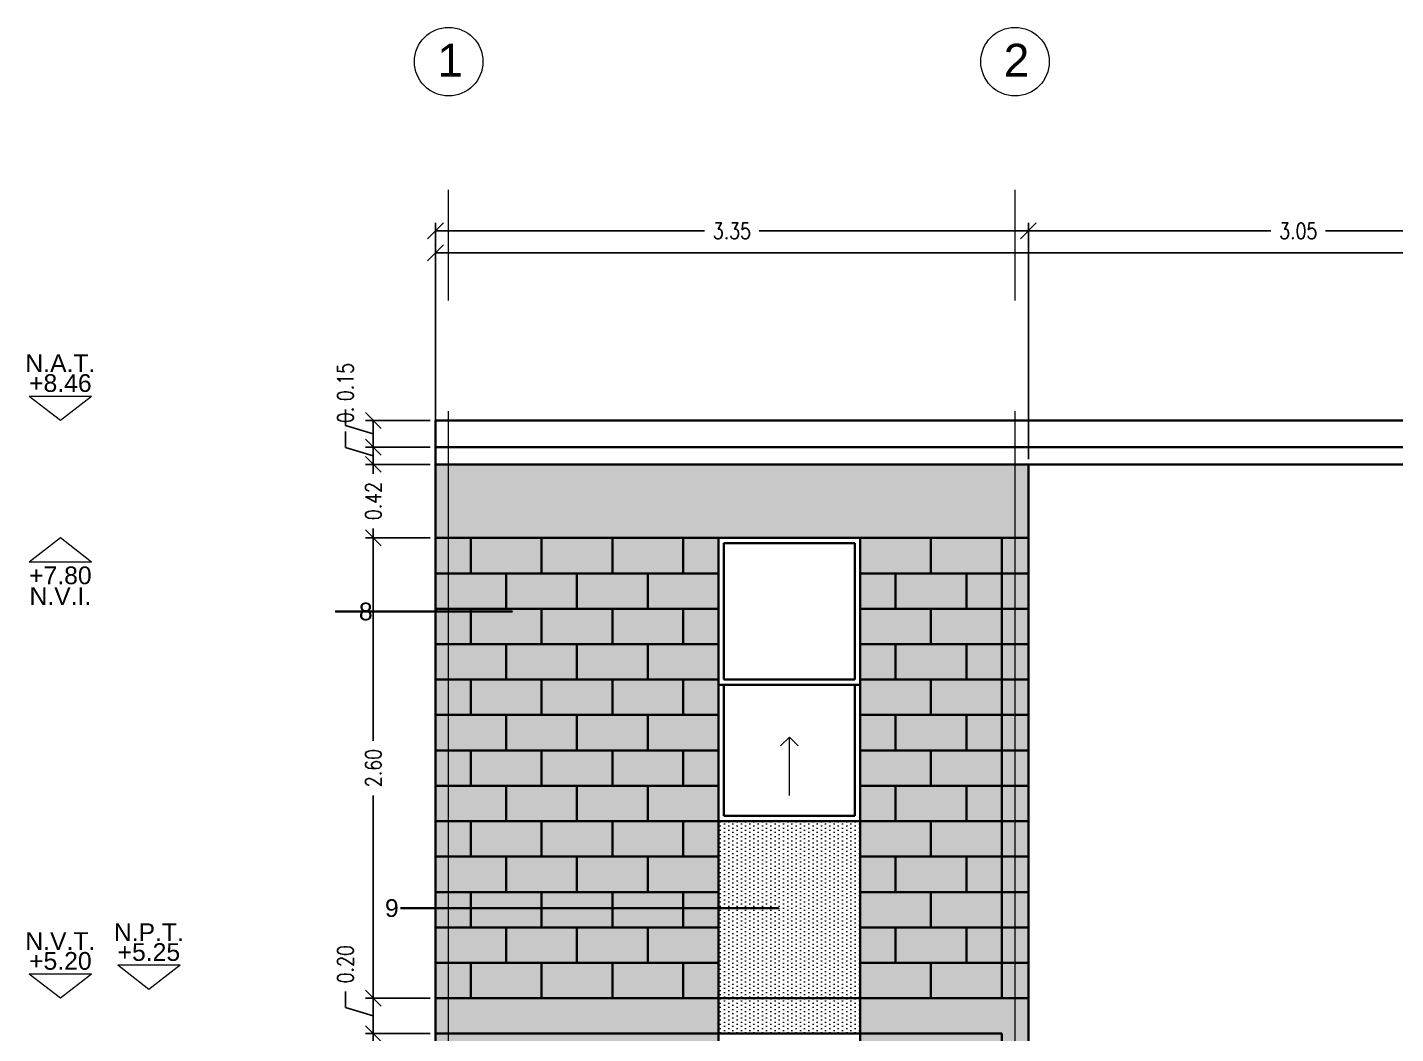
# Model space of a CAD drawing. Header units: metres. Extents: x -255 to -21, y -382 to -241.
# Drawn here: x -45.85 to -38.12, y -282.01 to -276.32 of the extents above; entities that cross this region are included whole.
import ezdxf
from ezdxf.enums import TextEntityAlignment as Align

# ---------------------------------------------------------------- set-up
doc = ezdxf.new("R2010")
doc.units = ezdxf.units.M
doc.header["$LTSCALE"] = 5
doc.header["$MEASUREMENT"] = 0
doc.linetypes.add('CENTER2', pattern=[1.125, 0.75, -0.125, 0.125, -0.125])
doc.linetypes.add('HIDDEN', pattern=[0.375, 0.25, -0.125])
doc.layers.get('0').update_dxf_attribs({"color": 30})
for name, color, linetype, lineweight in [('A-ANNO-DIMS', 3, 'Continuous', 18), ('A-ANNO-NOTE', 7, 'Continuous', 35), ('A-ANNO-SYMB', 3, 'Continuous', 18), ('A-ANNO-TEXT', 3, 'Continuous', 18), ('A-ELEV-MBE1', 7, 'Continuous', 35), ('A-ELEV-MBE2', 4, 'Continuous', 25), ('A-ELEV-OVHD', 3, 'HIDDEN', 18), ('A-ELEV-PATT', 8, 'Continuous', 18)]:
    doc.layers.add(name, color=color, linetype=linetype, lineweight=lineweight)
doc.styles.add('E-ARIAL', font='arial.ttf')
doc.styles.add('E-ROMANS', font='romans.shx', dxfattribs={"width": 0.8})
doc.styles.get("Standard").update_dxf_attribs({"font": 'arial.ttf'})
doc.dimstyles.new('E-0050_TICK_18', dxfattribs={"dimscale": 0.001, "dimtxt": 90, "dimasz": 90, "dimexe": 45, "dimexo": 30, "dimgap": 45, "dimtad": 0, "dimzin": 0, "dimdsep": 46, "dimtxsty": 'E-ROMANS', "dimblk": 'OBLIQUE', "dimcen": 45, "dimclrd": 256, "dimclre": 256, "dimclrt": 256, "dimadec": 0, "dimazin": 0, "dimtfac": 1, "dimtmove": 1, "dimatfit": 3, "dimldrblk": 'OPEN90', "dimfxl": 1, "dimtfill": 1, "dimtolj": 1, "dimtzin": 0, "dimarcsym": 0})
doc.dimstyles.new('E-0200_TICK_12', dxfattribs={"dimscale": 0.001, "dimtxt": 240, "dimasz": 240, "dimexe": 120, "dimexo": 80, "dimgap": 120, "dimtad": 0, "dimzin": 0, "dimdsep": 46, "dimtxsty": 'E-ROMANS', "dimblk": 'OBLIQUE', "dimcen": 120, "dimclrd": 256, "dimclre": 256, "dimclrt": 256, "dimadec": 0, "dimazin": 0, "dimtfac": 1, "dimtmove": 1, "dimatfit": 3, "dimldrblk": 'OPEN90', "dimfxl": 1, "dimtfill": 1, "dimtolj": 1, "dimtzin": 0, "dimlwd": -1, "dimarcsym": 0})

# ---------------------------------------------------------------- blocks, each defined once
blk = doc.blocks.new('TAG-LEVEL-CO')
for points in [[(0.352, 0.272), (-0.352, 0.272)], [(0.352, 0.272), (0, 0), (-0.352, 0.272)]]:
    blk.add_lwpolyline(points)
at = {"style": 'E-ARIAL'}
for tag, p in [('N.P.T.', (0, 0.486)), ('%%P0,00', (0, 0.262))]:
    blk.add_attdef(tag, text='', height=0.2, dxfattribs=at).set_placement(p, align=Align.BOTTOM_CENTER)
blk = doc.blocks.new('_Oblique')
at = {"color": 0, "linetype": 'ByBlock', "lineweight": -2}
blk.add_line((-0.5, -0.5), (0.5, 0.5), dxfattribs=at)
blk = doc.blocks.new('*D681')
at = {"layer": 'A-ANNO-DIMS', "lineweight": -2, "transparency": 16777216}
for p, q in [((-43.5733, -282.0056), (-43.9389, -282.0056)), ((-43.8939, -282.0056), (-43.8939, -283.0508)), ((-43.8939, -284.4056), (-43.8939, -283.3603)), ((-43.5733, -284.4056), (-43.9389, -284.4056))]:
    blk.add_line(p, q, dxfattribs=at)
at = {"layer": 'A-ANNO-DIMS', "lineweight": -2, "transparency": 16777216, "xscale": 0.09, "yscale": 0.09, "zscale": 0.09}
for p, rotation in [((-43.8939, -282.0056), 90), ((-43.8939, -284.4056), 270)]:
    blk.add_blockref('_Oblique', p, dxfattribs=dict(at, rotation=rotation))
at = {"layer": 'A-ANNO-DIMS', "transparency": 16777216, "insert": (-43.8939, -283.2056), "char_height": 0.09, "attachment_point": 5, "rotation": 90, "style": 'E-ROMANS', "bg_fill": 3, "box_fill_scale": 1.25, "bg_fill_color": 256, "bg_fill_true_color": 13158600, "bg_fill_transparency": 0}
blk.add_mtext('\\A1;2.40', dxfattribs=at)
blk = doc.blocks.new('_Open90')
at = {"color": 0, "linetype": 'ByBlock', "lineweight": -2}
for p, q in [((0, 0), (-1, 0)), ((-0.5, 0.5), (0, 0)), ((0, 0), (-0.5, -0.5))]:
    blk.add_line(p, q, dxfattribs=at)
blk = doc.blocks.new('*D682')
at = {"layer": 'A-ANNO-DIMS', "lineweight": -2, "transparency": 16777216}
for p, q in [((-44.0514, -281.8583), (-44.0514, -281.7683)), ((-43.5733, -281.8056), (-43.9389, -281.8056)), ((-43.8939, -282.0056), (-43.8939, -281.8056)), ((-43.8939, -281.9056), (-44.0514, -281.8583)), ((-43.5733, -282.0056), (-43.9389, -282.0056))]:
    blk.add_line(p, q, dxfattribs=at)
at = {"layer": 'A-ANNO-DIMS', "lineweight": -2, "transparency": 16777216, "xscale": 0.09, "yscale": 0.09, "zscale": 0.09}
for p, rotation in [((-43.8939, -281.8056), 90), ((-43.8939, -282.0056), 270)]:
    blk.add_blockref('_Oblique', p, dxfattribs=dict(at, rotation=rotation))
at = {"layer": 'A-ANNO-DIMS', "transparency": 16777216, "insert": (-44.0514, -281.6136), "char_height": 0.09, "attachment_point": 5, "rotation": 90, "style": 'E-ROMANS', "bg_fill": 3, "box_fill_scale": 1.25, "bg_fill_color": 256, "bg_fill_true_color": 13158600, "bg_fill_transparency": 0}
blk.add_mtext('\\A1;0.20', dxfattribs=at)
blk = doc.blocks.new('*D683')
at = {"layer": 'A-ANNO-DIMS', "lineweight": -2, "transparency": 16777216}
for p, q in [((-43.5733, -279.2056), (-43.9389, -279.2056)), ((-43.8939, -279.2056), (-43.8939, -280.3508)), ((-43.8939, -281.8056), (-43.8939, -280.6603)), ((-43.5733, -281.8056), (-43.9389, -281.8056))]:
    blk.add_line(p, q, dxfattribs=at)
at = {"layer": 'A-ANNO-DIMS', "lineweight": -2, "transparency": 16777216, "xscale": 0.09, "yscale": 0.09, "zscale": 0.09}
for p, rotation in [((-43.8939, -279.2056), 90), ((-43.8939, -281.8056), 270)]:
    blk.add_blockref('_Oblique', p, dxfattribs=dict(at, rotation=rotation))
at = {"layer": 'A-ANNO-DIMS', "transparency": 16777216, "insert": (-43.8939, -280.5056), "char_height": 0.09, "attachment_point": 5, "rotation": 90, "style": 'E-ROMANS', "bg_fill": 3, "box_fill_scale": 1.25, "bg_fill_color": 256, "bg_fill_true_color": 13158600, "bg_fill_transparency": 0}
blk.add_mtext('\\A1;2.60', dxfattribs=at)
blk = doc.blocks.new('*D400')
at = {"layer": 'A-ANNO-DIMS', "lineweight": -2, "transparency": 16777216}
for p, q in [((-43.5733, -278.7898), (-43.9389, -278.7898)), ((-43.8939, -278.7898), (-43.8939, -278.843)), ((-43.5733, -279.2056), (-43.9389, -279.2056)), ((-43.8939, -279.2056), (-43.8939, -279.1524))]:
    blk.add_line(p, q, dxfattribs=at)
at = {"layer": 'A-ANNO-DIMS', "lineweight": -2, "transparency": 16777216, "xscale": 0.09, "yscale": 0.09, "zscale": 0.09}
for p, rotation in [((-43.8939, -278.7898), 90), ((-43.8939, -279.2056), 270)]:
    blk.add_blockref('_Oblique', p, dxfattribs=dict(at, rotation=rotation))
at = {"layer": 'A-ANNO-DIMS', "transparency": 16777216, "insert": (-43.8939, -278.9977), "char_height": 0.09, "attachment_point": 5, "rotation": 90, "style": 'E-ROMANS', "bg_fill": 3, "box_fill_scale": 1.25, "bg_fill_color": 256, "bg_fill_true_color": 13158600, "bg_fill_transparency": 0}
blk.add_mtext('\\A1;0.42', dxfattribs=at)
blk = doc.blocks.new('*D684')
at = {"layer": 'A-ANNO-DIMS', "lineweight": -2, "transparency": 16777216}
for p, q in [((-44.0514, -278.694), (-44.0514, -278.604)), ((-43.8939, -278.7413), (-44.0514, -278.694)), ((-43.5733, -278.6928), (-43.9389, -278.6928)), ((-43.8939, -278.7898), (-43.8939, -278.6928)), ((-43.5733, -278.7898), (-43.9389, -278.7898))]:
    blk.add_line(p, q, dxfattribs=at)
at = {"layer": 'A-ANNO-DIMS', "lineweight": -2, "transparency": 16777216, "xscale": 0.09, "yscale": 0.09, "zscale": 0.09}
for p, rotation in [((-43.8939, -278.6928), 90), ((-43.8939, -278.7898), 270)]:
    blk.add_blockref('_Oblique', p, dxfattribs=dict(at, rotation=rotation))
at = {"layer": 'A-ANNO-DIMS', "transparency": 16777216, "insert": (-44.0514, -278.4493), "char_height": 0.09, "attachment_point": 5, "rotation": 90, "style": 'E-ROMANS', "bg_fill": 3, "box_fill_scale": 1.25, "bg_fill_color": 256, "bg_fill_true_color": 13158600, "bg_fill_transparency": 0}
blk.add_mtext('\\A1;0.10', dxfattribs=at)
blk = doc.blocks.new('*D685')
at = {"layer": 'A-ANNO-DIMS', "lineweight": -2, "transparency": 16777216}
for p, q in [((-44.0514, -278.57), (-44.0514, -278.48)), ((-43.8939, -278.6173), (-44.0514, -278.57)), ((-43.5733, -278.5417), (-43.9389, -278.5417)), ((-43.8939, -278.6928), (-43.8939, -278.5417)), ((-43.5733, -278.6928), (-43.9389, -278.6928))]:
    blk.add_line(p, q, dxfattribs=at)
at = {"layer": 'A-ANNO-DIMS', "lineweight": -2, "transparency": 16777216, "xscale": 0.09, "yscale": 0.09, "zscale": 0.09}
for p, rotation in [((-43.8939, -278.5417), 90), ((-43.8939, -278.6928), 270)]:
    blk.add_blockref('_Oblique', p, dxfattribs=dict(at, rotation=rotation))
at = {"layer": 'A-ANNO-DIMS', "transparency": 16777216, "insert": (-44.0514, -278.3253), "char_height": 0.09, "attachment_point": 5, "rotation": 90, "style": 'E-ROMANS', "bg_fill": 3, "box_fill_scale": 1.25, "bg_fill_color": 256, "bg_fill_true_color": 13158600, "bg_fill_transparency": 0}
blk.add_mtext('\\A1;0.15', dxfattribs=at)
blk = doc.blocks.new('*D406')
at = {"layer": 'A-ANNO-DIMS', "lineweight": -2, "transparency": 16777216}
for p, q in [((-43.5433, -279.1756), (-43.5433, -277.4264)), ((-40.1933, -278.7598), (-40.1933, -277.4264)), ((-43.5433, -277.4714), (-42.023, -277.4714)), ((-40.1933, -277.4714), (-41.7136, -277.4714))]:
    blk.add_line(p, q, dxfattribs=at)
at = {"layer": 'A-ANNO-DIMS', "lineweight": -2, "transparency": 16777216, "xscale": 0.09, "yscale": 0.09, "zscale": 0.09, "rotation": 180}
blk.add_blockref('_Oblique', (-43.5433, -277.4714), dxfattribs=at)
at = {"layer": 'A-ANNO-DIMS', "lineweight": -2, "transparency": 16777216, "xscale": 0.09, "yscale": 0.09, "zscale": 0.09}
blk.add_blockref('_Oblique', (-40.1933, -277.4714), dxfattribs=at)
at = {"layer": 'A-ANNO-DIMS', "transparency": 16777216, "insert": (-41.8683, -277.4714), "char_height": 0.09, "attachment_point": 5, "style": 'E-ROMANS', "bg_fill": 3, "box_fill_scale": 1.25, "bg_fill_color": 256, "bg_fill_true_color": 13158600, "bg_fill_transparency": 0}
blk.add_mtext('\\A1;3.35', dxfattribs=at)
blk = doc.blocks.new('*D407')
at = {"layer": 'A-ANNO-DIMS', "lineweight": -2, "transparency": 16777216}
for p, q in [((-40.1933, -278.7598), (-40.1933, -277.4264)), ((-37.1433, -278.7598), (-37.1433, -277.4264)), ((-40.1933, -277.4714), (-38.823, -277.4714)), ((-37.1433, -277.4714), (-38.5136, -277.4714))]:
    blk.add_line(p, q, dxfattribs=at)
at = {"layer": 'A-ANNO-DIMS', "lineweight": -2, "transparency": 16777216, "xscale": 0.09, "yscale": 0.09, "zscale": 0.09, "rotation": 180}
blk.add_blockref('_Oblique', (-40.1933, -277.4714), dxfattribs=at)
at = {"layer": 'A-ANNO-DIMS', "lineweight": -2, "transparency": 16777216, "xscale": 0.09, "yscale": 0.09, "zscale": 0.09}
blk.add_blockref('_Oblique', (-37.1433, -277.4714), dxfattribs=at)
at = {"layer": 'A-ANNO-DIMS', "transparency": 16777216, "insert": (-38.6683, -277.4714), "char_height": 0.09, "attachment_point": 5, "style": 'E-ROMANS', "bg_fill": 3, "box_fill_scale": 1.25, "bg_fill_color": 256, "bg_fill_true_color": 13158600, "bg_fill_transparency": 0}
blk.add_mtext('\\A1;3.05', dxfattribs=at)
blk = doc.blocks.new('*D261')
at = {"layer": 'A-ANNO-DIMS', "lineweight": -2, "transparency": 16777216}
for p, q in [((-43.5433, -278.5117), (-43.5433, -277.5502)), ((-24.1933, -278.5117), (-24.1933, -277.5502)), ((-43.5433, -277.5952), (-34.0521, -277.5952)), ((-24.1933, -277.5952), (-33.6844, -277.5952))]:
    blk.add_line(p, q, dxfattribs=at)
at = {"layer": 'A-ANNO-DIMS', "lineweight": -2, "transparency": 16777216, "xscale": 0.09, "yscale": 0.09, "zscale": 0.09, "rotation": 180}
blk.add_blockref('_Oblique', (-43.5433, -277.5952), dxfattribs=at)
at = {"layer": 'A-ANNO-DIMS', "lineweight": -2, "transparency": 16777216, "xscale": 0.09, "yscale": 0.09, "zscale": 0.09}
blk.add_blockref('_Oblique', (-24.1933, -277.5952), dxfattribs=at)
at = {"layer": 'A-ANNO-DIMS', "transparency": 16777216, "insert": (-33.8683, -277.5952), "char_height": 0.09, "attachment_point": 5, "style": 'E-ROMANS', "bg_fill": 3, "box_fill_scale": 1.25, "bg_fill_color": 256, "bg_fill_true_color": 13158600, "bg_fill_transparency": 0}
blk.add_mtext('\\A1;19.35', dxfattribs=at)

msp = doc.modelspace()

# ---------------------------------------------------------------- hatches: boundary and pattern name
at = {"layer": 'A-ELEV-PATT'}
h = msp.add_hatch(dxfattribs=at)
h.set_pattern_fill('DOTS,_O', color=256, scale=0.015, angle=90)
h.set_pattern_definition([(90, (0, 0), (-0.0238125, 0.01190625), [0, -0.0238125])])
h.paths.add_polyline_path([(-41.9433, -282.0056), (-41.1433, -282.0056), (-41.1433, -280.8056), (-41.9433, -280.8056)])

# ---------------------------------------------------------------- linework, layer by layer
at = {"layer": 'A-ANNO-SYMB', "linetype": 'CENTER2'}
for p, q in [((-43.4683, -287.864), (-43.4683, -276.7086)), ((-40.2683, -287.864), (-40.2683, -276.7086))]:
    msp.add_line(p, q, dxfattribs=at)
for centre in [(-43.4683, -276.5151), (-40.2683, -276.5151)]:
    msp.add_circle(centre, 0.1935, dxfattribs=at)
at = {"layer": 'A-ELEV-MBE1'}
for p, q in [((-43.5433, -278.5417), (-24.1933, -278.5417)), ((-43.5433, -278.6928), (-43.5433, -278.5417)), ((-43.5433, -278.6928), (-43.5433, -287.0056)), ((-43.5433, -278.6928), (-24.1933, -278.6928)), ((-24.1933, -278.7898), (-43.5433, -278.7898)), ((-40.1933, -278.7898), (-40.1933, -284.4056)), ((-43.3433, -279.2056), (-43.3433, -279.4056)), ((-42.9433, -279.2056), (-42.9433, -279.4056)), ((-42.5433, -279.2056), (-42.5433, -279.4056)), ((-42.1433, -279.2056), (-42.1433, -279.4056)), ((-41.9433, -279.2056), (-41.9433, -282.0056)), ((-41.9433, -279.2056), (-41.1433, -279.2056)), ((-41.9433, -279.4056), (-41.9433, -279.2056)), ((-41.1433, -279.2056), (-41.1433, -282.0056)), ((-41.1433, -279.4056), (-41.1433, -279.2056)), ((-40.7433, -279.4056), (-40.7433, -279.2056)), ((-40.3433, -281.8056), (-40.3433, -279.2056)), ((-41.9133, -279.2356), (-41.1733, -279.2356)), ((-41.9133, -279.2356), (-41.9133, -280.0056)), ((-41.1733, -279.2356), (-41.1733, -280.0056)), ((-43.5433, -279.4056), (-41.9433, -279.4056)), ((-43.1433, -279.4056), (-43.1433, -279.6056)), ((-42.7433, -279.4056), (-42.7433, -279.6056)), ((-42.3433, -279.4056), (-42.3433, -279.6056)), ((-41.1433, -279.4056), (-40.1933, -279.4056)), ((-40.9432, -279.6056), (-40.9432, -279.4056)), ((-40.5432, -279.6056), (-40.5432, -279.4056)), ((-43.5433, -279.6056), (-41.9433, -279.6056)), ((-43.3433, -279.6056), (-43.3433, -279.8056)), ((-42.9433, -279.6056), (-42.9433, -279.8056)), ((-42.5433, -279.6056), (-42.5433, -279.8056)), ((-42.1433, -279.6056), (-42.1433, -279.8056)), ((-41.1433, -279.6056), (-40.3433, -279.6056)), ((-40.7433, -279.8056), (-40.7433, -279.6056)), ((-40.3433, -279.6056), (-40.1933, -279.6056)), ((-43.5433, -279.8056), (-41.9433, -279.8056)), ((-43.1433, -279.8056), (-43.1433, -280.0056)), ((-42.7433, -279.8056), (-42.7433, -280.0056)), ((-42.3433, -279.8056), (-42.3433, -280.0056)), ((-41.1433, -279.8056), (-40.3433, -279.8056)), ((-40.9432, -280.0056), (-40.9432, -279.8056)), ((-40.5432, -280.0056), (-40.5432, -279.8056)), ((-40.3433, -279.8056), (-40.1933, -279.8056)), ((-43.5433, -280.0056), (-41.9433, -280.0056)), ((-43.3433, -280.0056), (-43.3433, -280.2056)), ((-42.9433, -280.0056), (-42.9433, -280.2056)), ((-42.5433, -280.0056), (-42.5433, -280.2056)), ((-42.1433, -280.0056), (-42.1433, -280.2056)), ((-41.9133, -280.0356), (-41.9133, -280.7756)), ((-41.1733, -280.0356), (-41.1733, -280.7756)), ((-41.1433, -280.0056), (-40.3433, -280.0056)), ((-40.7433, -280.2056), (-40.7433, -280.0056)), ((-40.3433, -280.0056), (-40.1933, -280.0056)), ((-43.5433, -280.2056), (-41.9433, -280.2056)), ((-43.1433, -280.2056), (-43.1433, -280.4056)), ((-42.7433, -280.2056), (-42.7433, -280.4056)), ((-42.3433, -280.2056), (-42.3433, -280.4056)), ((-41.1433, -280.2056), (-40.3433, -280.2056)), ((-40.9432, -280.4056), (-40.9432, -280.2056)), ((-40.5432, -280.4056), (-40.5432, -280.2056)), ((-40.3433, -280.2056), (-40.1933, -280.2056)), ((-43.5433, -280.4056), (-41.9433, -280.4056)), ((-43.3433, -280.4056), (-43.3433, -280.6056)), ((-42.9433, -280.4056), (-42.9433, -280.6056)), ((-42.5433, -280.4056), (-42.5433, -280.6056)), ((-42.1433, -280.4056), (-42.1433, -280.6056)), ((-41.1433, -280.4056), (-40.3433, -280.4056)), ((-40.7433, -280.6056), (-40.7433, -280.4056)), ((-40.3433, -280.4056), (-40.1933, -280.4056)), ((-43.5433, -280.6056), (-41.9433, -280.6056)), ((-43.1433, -280.6056), (-43.1433, -280.8056)), ((-42.7433, -280.6056), (-42.7433, -280.8056)), ((-42.3433, -280.6056), (-42.3433, -280.8056)), ((-41.1433, -280.6056), (-40.3433, -280.6056)), ((-40.9432, -280.8056), (-40.9432, -280.6056)), ((-40.5432, -280.8056), (-40.5432, -280.6056)), ((-40.3433, -280.6056), (-40.1933, -280.6056)), ((-43.5433, -280.8056), (-41.9433, -280.8056)), ((-43.3433, -280.8056), (-43.3433, -281.0056)), ((-42.9433, -280.8056), (-42.9433, -281.0056)), ((-42.5433, -280.8056), (-42.5433, -281.0056)), ((-42.1433, -280.8056), (-42.1433, -281.0056)), ((-41.9433, -280.8056), (-41.1433, -280.8056)), ((-41.9133, -280.7756), (-41.1733, -280.7756)), ((-41.1433, -280.8056), (-40.3433, -280.8056)), ((-40.7433, -281.0056), (-40.7433, -280.8056)), ((-40.3433, -280.8056), (-40.1933, -280.8056)), ((-43.5433, -281.0056), (-41.9433, -281.0056)), ((-43.1433, -281.0056), (-43.1433, -281.2056)), ((-42.7433, -281.0056), (-42.7433, -281.2056)), ((-42.3433, -281.0056), (-42.3433, -281.2056)), ((-41.1433, -281.0056), (-40.3433, -281.0056)), ((-40.9432, -281.2056), (-40.9432, -281.0056)), ((-40.5432, -281.2056), (-40.5432, -281.0056)), ((-40.3433, -281.0056), (-40.1933, -281.0056)), ((-43.5433, -281.2056), (-41.9433, -281.2056)), ((-43.3433, -281.2056), (-43.3433, -281.4056)), ((-42.9433, -281.2056), (-42.9433, -281.4056)), ((-42.5433, -281.2056), (-42.5433, -281.4056)), ((-42.1433, -281.2056), (-42.1433, -281.4056)), ((-41.1433, -281.2056), (-40.3433, -281.2056)), ((-40.7433, -281.4056), (-40.7433, -281.2056)), ((-40.3433, -281.2056), (-40.1933, -281.2056)), ((-43.5433, -281.4056), (-41.9433, -281.4056)), ((-43.1433, -281.4056), (-43.1433, -281.6056)), ((-42.7433, -281.4056), (-42.7433, -281.6056)), ((-42.3433, -281.4056), (-42.3433, -281.6056)), ((-41.1433, -281.4056), (-40.3433, -281.4056)), ((-40.9432, -281.6056), (-40.9432, -281.4056)), ((-40.5432, -281.6056), (-40.5432, -281.4056)), ((-40.3433, -281.4056), (-40.1933, -281.4056)), ((-43.5433, -281.6056), (-41.9433, -281.6056)), ((-43.3433, -281.6056), (-43.3433, -281.8056)), ((-42.9433, -281.6056), (-42.9433, -281.8056)), ((-42.5433, -281.6056), (-42.5433, -281.8056)), ((-42.1433, -281.6056), (-42.1433, -281.8056)), ((-41.1433, -281.6056), (-40.3433, -281.6056)), ((-40.7433, -281.8056), (-40.7433, -281.6056)), ((-40.3433, -281.6056), (-40.1933, -281.6056)), ((-40.1933, -281.8056), (-43.5433, -281.8056)), ((-40.3433, -282.0056), (-43.5433, -282.0056)), ((-41.9433, -282.0056), (-41.9433, -283.4056)), ((-41.1433, -282.0056), (-41.9433, -282.0056)), ((-41.1433, -282.0056), (-41.1433, -283.4056)), ((-40.3433, -282.0056), (-40.3433, -282.2056))]:
    msp.add_line(p, q, dxfattribs=at)
for points in [[(-41.1433, -280.0356), (-41.9433, -280.0356)], [(-41.1733, -280.0056), (-41.9133, -280.0056)]]:
    msp.add_lwpolyline(points, dxfattribs=at)
at = {"layer": 'A-ELEV-OVHD'}
for points in [[(-41.5933, -280.3802), (-41.5433, -280.3302)], [(-41.5433, -280.6607), (-41.5433, -280.3302)], [(-41.4933, -280.3802), (-41.5433, -280.3302)]]:
    msp.add_lwpolyline(points, dxfattribs=at)
at = {"layer": 'A-ELEV-PATT'}
msp.add_lwpolyline([(-41.9433, -282.0056), (-41.1433, -282.0056), (-41.1433, -280.8056), (-41.9433, -280.8056)], close=True, dxfattribs=at)

# ---------------------------------------------------------------- block references
at = {"layer": 'A-ANNO-SYMB', "xscale": 0.5, "yscale": 0.5, "zscale": 0.5}
for p, values in [((-45.662, -278.5417), {'%%P0,00': '+8.46', 'N.P.T.': 'N.A.T.'}), ((-45.662, -281.8056), {'%%P0,00': '+5.20', 'N.P.T.': 'N.V.T.'}), ((-45.162, -281.7556), {'%%P0,00': '+5.25', 'N.P.T.': 'N.P.T.'})]:
    msp.add_blockref('TAG-LEVEL-CO', p, dxfattribs=at).add_auto_attribs(values)
at = {"layer": 'A-ANNO-SYMB'}
ref = msp.add_blockref('TAG-LEVEL-CO', (-45.662, -279.2056), dxfattribs=dict(at, xscale=-0.5, yscale=0.5, zscale=0.5, rotation=180))
ref.add_attrib('%%P0,00', '+7.80', dxfattribs={"layer": '0', "height": 0.1, "style": 'E-ARIAL'}).set_placement((-45.662, -279.4968), align=Align.BOTTOM_CENTER)
ref.add_attrib('N.P.T.', 'N.V.I.', dxfattribs={"layer": '0', "height": 0.1, "style": 'E-ARIAL'}).set_placement((-45.662, -279.6139), align=Align.BOTTOM_CENTER)

# ---------------------------------------------------------------- texts
at = {"layer": 'A-ANNO-TEXT', "char_height": 0.186083, "attachment_point": 1}
for s, insert in [('{\\fArial|b0|i0|c0|p34;1}', (-43.5323, -276.4143)), ('{\\fArial|b0|i0|c0|p34;2}', (-40.3323, -276.4143))]:
    msp.add_mtext(s, dxfattribs=dict(at, insert=insert))

# ---------------------------------------------------------------- next in the draw order: dimensions: what is measured, and where the dimension line sits
at = {"layer": 'A-ANNO-DIMS'}
dim = msp.add_linear_dim(base=(-43.8939, -282.0056), p1=(-43.5433, -284.4056), p2=(-43.5433, -282.0056), angle=90, dimstyle='E-0050_TICK_18', dxfattribs=at)
dim.commit()
dim.dimension.update_dxf_attribs({"geometry": '*D681', "text_midpoint": (-43.8939, -283.2056)})

# ---------------------------------------------------------------- next in the draw order: dimensions: what is measured, and where the dimension line sits
dim = msp.add_linear_dim(base=(-43.8939, -281.8056), p1=(-43.5433, -282.0056), p2=(-43.5433, -281.8056), angle=90, dimstyle='E-0050_TICK_18', dxfattribs=at)
dim.commit()
dim.dimension.update_dxf_attribs({"geometry": '*D682', "text_midpoint": (-44.0514, -281.7233)})

# ---------------------------------------------------------------- next in the draw order: dimensions: what is measured, and where the dimension line sits
dim = msp.add_linear_dim(base=(-43.8939, -279.2056), p1=(-43.5433, -281.8056), p2=(-43.5433, -279.2056), angle=90, dimstyle='E-0050_TICK_18', dxfattribs=at)
dim.commit()
dim.dimension.update_dxf_attribs({"geometry": '*D683', "text_midpoint": (-43.8939, -280.5056)})

# ---------------------------------------------------------------- next in the draw order: texts
at = {"layer": 'A-ANNO-TEXT', "char_height": 0.1, "attachment_point": 6, "style": 'E-ARIAL'}
for s, insert in [('8', (-43.8978, -279.6217)), ('9', (-43.7505, -281.297))]:
    msp.add_mtext(s, dxfattribs=dict(at, insert=insert))

# ---------------------------------------------------------------- next in the draw order: dimensions: what is measured, and where the dimension line sits
at = {"layer": 'A-ANNO-DIMS'}
dim = msp.add_linear_dim(base=(-43.8939, -278.7898), p1=(-43.5433, -279.2056), p2=(-43.5433, -278.7898), angle=90, dimstyle='E-0050_TICK_18', dxfattribs=at)
dim.commit()
dim.dimension.update_dxf_attribs({"geometry": '*D400', "text_midpoint": (-43.8939, -278.9977)})

# ---------------------------------------------------------------- next in the draw order: leaders
at = {"layer": 'A-ANNO-NOTE'}
for points in [[(-43.1103, -279.6217), (-43.7663, -279.6217), (-43.8875, -279.6216)], [(-41.6045, -281.297), (-43.6115, -281.297), (-43.7402, -281.2969)]]:
    msp.add_leader(points, dimstyle='E-0200_TICK_12', override={"dimasz": 0.2, "dimgap": 0.8, "dimtad": 0, "dimldrblk": 'Open90'}, dxfattribs=at)

# ---------------------------------------------------------------- next in the draw order: dimensions: what is measured, and where the dimension line sits
at = {"layer": 'A-ANNO-DIMS'}
dim = msp.add_linear_dim(base=(-43.8939, -278.6928), p1=(-43.5433, -278.7898), p2=(-43.5433, -278.6928), angle=90, dimstyle='E-0050_TICK_18', dxfattribs=at)
dim.commit()
dim.dimension.update_dxf_attribs({"geometry": '*D684', "text_midpoint": (-44.0514, -278.559)})

# ---------------------------------------------------------------- next in the draw order: dimensions: what is measured, and where the dimension line sits
dim = msp.add_linear_dim(base=(-43.8939, -278.5417), p1=(-43.5433, -278.6928), p2=(-43.5433, -278.5417), angle=90, dimstyle='E-0050_TICK_18', dxfattribs=at)
dim.commit()
dim.dimension.update_dxf_attribs({"geometry": '*D685', "text_midpoint": (-44.0514, -278.435)})

# ---------------------------------------------------------------- next in the draw order: dimensions: what is measured, and where the dimension line sits
dim = msp.add_linear_dim(base=(-40.1933, -277.4714), p1=(-43.5433, -279.2056), p2=(-40.1933, -278.7898), dimstyle='E-0050_TICK_18', dxfattribs=at)
dim.commit()
dim.dimension.update_dxf_attribs({"geometry": '*D406', "text_midpoint": (-41.8683, -277.4714)})

# ---------------------------------------------------------------- next in the draw order: linework, layer by layer
at = {"layer": 'A-ELEV-MBE1'}
for p, q in [((-41.9433, -279.2056), (-43.5433, -279.2056)), ((-41.1433, -279.2056), (-40.1933, -279.2056))]:
    msp.add_line(p, q, dxfattribs=at)
at = {"layer": 'A-ELEV-MBE2'}
msp.add_lwpolyline([(-41.9433, -283.4056), (-41.1433, -283.4056), (-41.1433, -279.2056), (-41.9433, -279.2056)], close=True, dxfattribs=at)

# ---------------------------------------------------------------- next in the draw order: dimensions: what is measured, and where the dimension line sits
at = {"layer": 'A-ANNO-DIMS'}
dim = msp.add_linear_dim(base=(-37.1433, -277.4714), p1=(-40.1933, -278.7898), p2=(-37.1433, -278.7898), dimstyle='E-0050_TICK_18', dxfattribs=at)
dim.commit()
dim.dimension.update_dxf_attribs({"geometry": '*D407', "text_midpoint": (-38.6683, -277.4714)})

# ---------------------------------------------------------------- next in the draw order: hatches: boundary and pattern name
at = {"layer": 'A-ELEV-PATT'}
h = msp.add_hatch(dxfattribs=at)
h.set_pattern_fill('DOTS,_O', color=256, scale=0.025, angle=90)
h.set_pattern_definition([(90, (0, 0), (-0.0396875, 0.01984375), [0, -0.0396875])])
h.paths.add_polyline_path([(-40.1933, -278.7898), (-43.5433, -278.7898), (-43.5433, -284.4056), (-40.1933, -284.4056)])
h.paths.add_polyline_path([(-41.9433, -279.2056), (-41.1433, -279.2056), (-41.1433, -283.4056), (-41.9433, -283.4056)], flags=16)

# ---------------------------------------------------------------- next in the draw order: dimensions: what is measured, and where the dimension line sits
at = {"layer": 'A-ANNO-DIMS'}
dim = msp.add_linear_dim(base=(-24.1933, -277.5952), p1=(-43.5433, -278.5417), p2=(-24.1933, -278.5417), dimstyle='E-0050_TICK_18', dxfattribs=at)
dim.commit()
dim.dimension.update_dxf_attribs({"geometry": '*D261', "text_midpoint": (-33.8683, -277.5952)})

doc.saveas('drawing.dxf')
